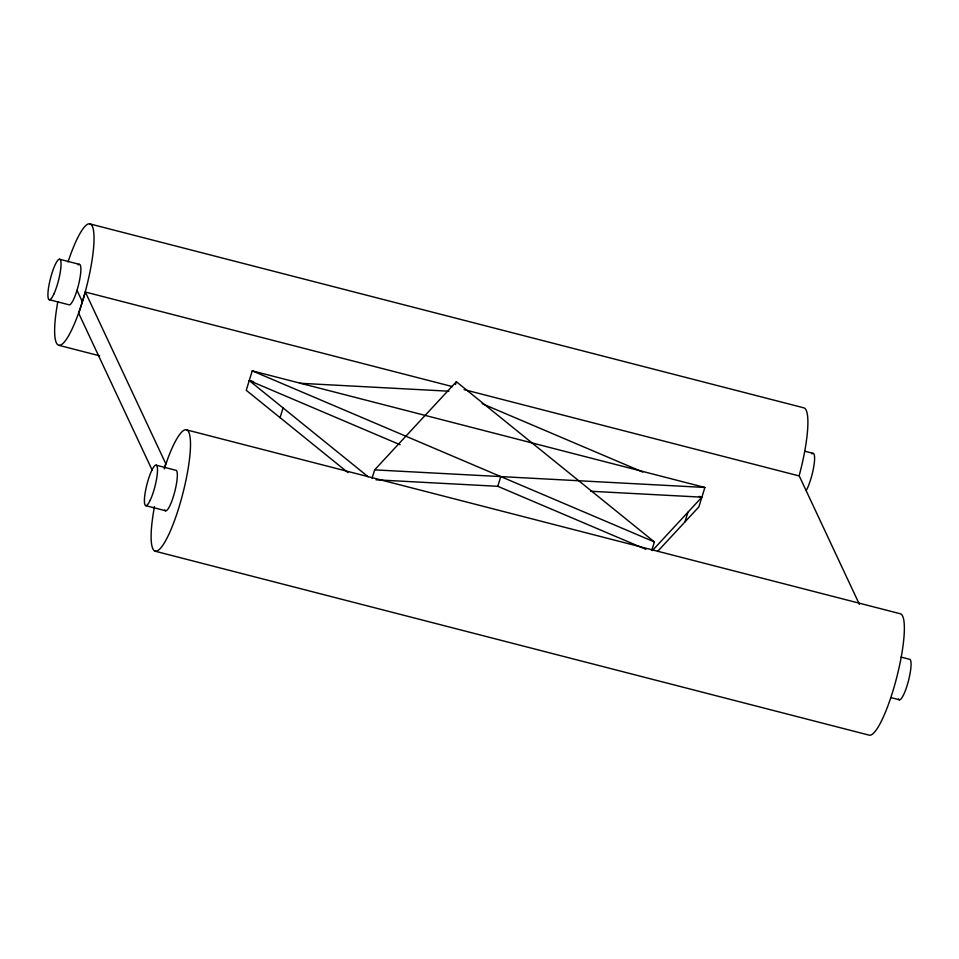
<?xml version="1.0" encoding="UTF-8"?>
<svg xmlns="http://www.w3.org/2000/svg" width="959" height="959" viewBox="0 0 959 959"><rect width="100%" height="100%" fill="white"/><g stroke="black" fill="none" stroke-linecap="round" stroke-linejoin="round"><path stroke-width="1.44" d="M452.468 386.609L85.363 292.039L78.758 313.413L152.193 470.198M164.54 467.668L165.763 463.688L85.363 292.039M657.526 551.509L698.883 506.891L704.889 487.46L252.253 370.857L246.247 390.289L347.937 472.559M280.076 417.656L283.073 407.935M372.068 478.193L374.645 469.874L456.352 381.718L654.386 541.931L651.82 550.262M455.489 384.499L456.352 381.718M376.096 479.824L497.781 486.309L500.79 476.587M684.93 521.948L687.927 512.226M164.253 468.903L168.017 457.982A62.671 12.407 -75.6 0 1 190.397 448.692A62.671 12.407 -75.6 0 1 164.001 543.465A62.671 12.407 -75.6 0 1 154.483 506.592M652.408 550.562L701.88 497.17L699.003 496.426M299.903 383.264L448.872 391.2M374.645 469.874L704.889 487.46M590.588 491.248L701.88 497.17M89.631 223.843L803.522 407.755A62.671 12.407 -75.6 0 1 799.135 475.748M59.59 259.242L79.417 264.348M804.649 451.174L813.148 453.355M464.072 389.606L799.255 475.952L859.396 604.35M49.389 299.735L69.216 304.842A20.894 4.136 -75.6 0 0 79.094 282.449A20.894 4.136 -75.6 0 0 78.17 264.912M368.196 476.791L249.244 380.567L253.572 381.682M59.002 345.348L99.64 355.813M186.31 429.812L900.201 613.724A62.671 12.407 -75.6 0 1 896.845 676.97A62.671 12.407 -75.6 0 1 869.154 735.157L155.262 551.245M156.053 465.175L175.893 470.282A20.894 4.136 -75.6 0 1 174.226 493.669A20.894 4.136 -75.6 0 1 164.78 509.96M901.112 657.107L909.611 659.301A20.894 4.136 -75.6 0 1 907.957 682.676A20.894 4.136 -75.6 0 1 898.511 698.979M145.852 505.669L165.679 510.787M890.911 697.613L899.41 699.794M482.185 403.703L642.842 472.056M252.253 370.857L654.386 541.931M249.244 380.567L400.107 444.748M497.781 486.309L645.898 549.315M76.996 290.313L82.354 301.761M68.029 261.987A62.671 12.407 -75.6 0 1 94.03 237.448A62.671 12.407 -75.6 0 1 68.904 335.218A62.671 12.407 -75.6 0 1 57.828 301.665M811.901 453.919A20.894 4.136 -75.6 0 1 813.951 465.499A20.894 4.136 -75.6 0 1 806.243 490.493M53.812 294.161A20.894 4.136 -75.6 0 0 60.489 260.057A20.894 4.136 -75.6 0 0 49.161 284.248A20.894 4.136 -75.6 0 0 53.812 294.161M150.275 500.095A20.894 4.136 -75.6 0 0 156.952 465.99A20.894 4.136 -75.6 0 0 145.636 490.181A20.894 4.136 -75.6 0 0 150.275 500.095"/></g></svg>
